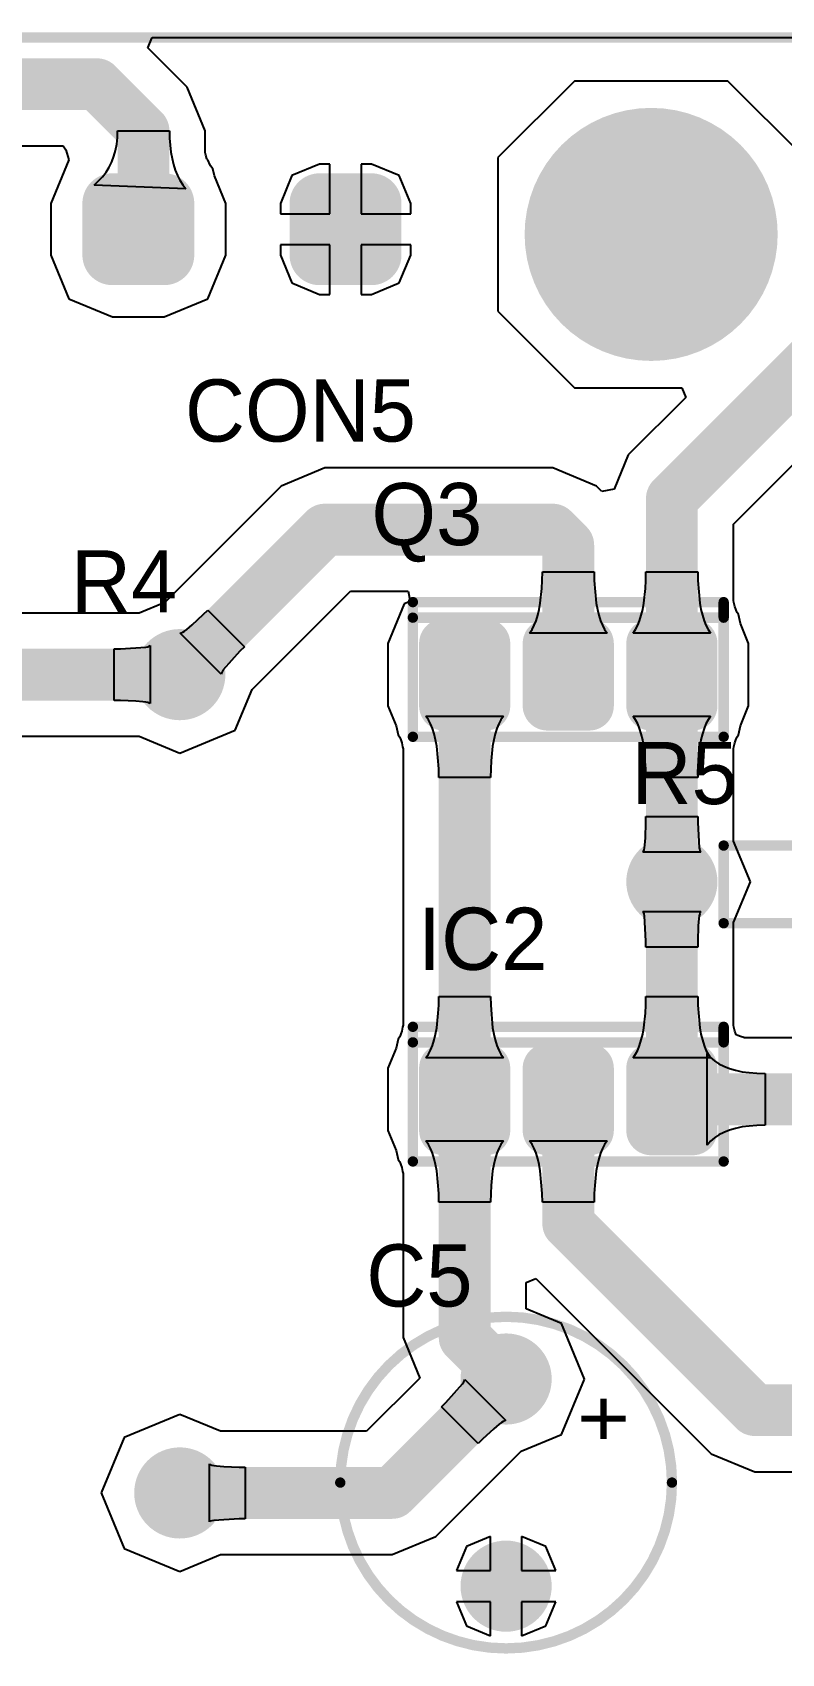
# Model space of a CAD drawing. Extents: x 0.99 to 6.92, y 0.99 to 4.95.
# Drawn here: x 5.148 to 5.871, y 3.385 to 4.95 of the extents above; entities that cross this region are included whole.
import ezdxf

# ---------------------------------------------------------------- set-up
doc = ezdxf.new("R2010")
doc.units = 0
doc.header["$MEASUREMENT"] = 0
for name, color, linetype in [('BOTTOMLAYER', 5, 'CONTINUOUS'), ('BOTTOMSOLDER', 6, 'CONTINUOUS'), ('MECHANICAL1', 6, 'CONTINUOUS'), ('MULTILAYER', 9, 'CONTINUOUS'), ('PADHOLELAYER', 156, 'CONTINUOUS'), ('TOPLAYER', 1, 'CONTINUOUS'), ('TOPOVERLAY', 2, 'CONTINUOUS'), ('TOPSOLDER', 216, 'CONTINUOUS')]:
    doc.layers.add(name, color=color, linetype=linetype)

msp = doc.modelspace()

# ---------------------------------------------------------------- linework, layer by layer
at = {"layer": 'BOTTOMLAYER'}
for p, q in [((5.2592, 4.935), (5.2633, 4.945)), ((5.2971, 4.8971), (5.2592, 4.935)), ((5.2633, 4.945), (6.91, 4.945)), ((5.6709, 4.9031), (5.5969, 4.8291)), ((5.8191, 4.9031), (5.6709, 4.9031)), ((5.8931, 4.8291), (5.8191, 4.9031)), ((5.3145, 4.855), (5.2971, 4.8971)), ((5.2298, 4.8484), (5.23, 4.855)), ((5.23, 4.855), (5.28, 4.855)), ((5.28, 4.855), (5.2802, 4.8478)), ((5.3145, 4.8341), (5.3145, 4.855)), ((4.9255, 4.8405), (5.1773, 4.8405)), ((5.1773, 4.8405), (5.1801, 4.8368)), ((5.1801, 4.8368), (5.1829, 4.8271)), ((5.2264, 4.8304), (5.228, 4.8361)), ((5.228, 4.8361), (5.2291, 4.8421)), ((5.2291, 4.8421), (5.2298, 4.8484)), ((5.2802, 4.8478), (5.2814, 4.8345)), ((5.1829, 4.8271), (5.1655, 4.785)), ((5.2218, 4.82), (5.2243, 4.8251)), ((5.2243, 4.8251), (5.2264, 4.8304)), ((5.2814, 4.8345), (5.2825, 4.8283)), ((5.2825, 4.8283), (5.2839, 4.8225)), ((5.2839, 4.8225), (5.2857, 4.8171)), ((5.3152, 4.8314), (5.3145, 4.8341)), ((5.3162, 4.8281), (5.3152, 4.8314)), ((5.3166, 4.8273), (5.3162, 4.8281)), ((5.3171, 4.8271), (5.3166, 4.8273)), ((5.3193, 4.8218), (5.3171, 4.8271)), ((5.3197, 4.8211), (5.3193, 4.8218)), ((5.3218, 4.8183), (5.3197, 4.8211)), ((5.425, 4.8229), (5.3982, 4.8118)), ((5.435, 4.8229), (5.425, 4.8229)), ((5.435, 4.775), (5.435, 4.8229)), ((5.475, 4.8229), (5.465, 4.8229)), ((5.465, 4.8229), (5.465, 4.775)), ((5.5018, 4.8118), (5.475, 4.8229)), ((5.5969, 4.8291), (5.5969, 4.6809)), ((5.2073, 4.8027), (5.2116, 4.8066)), ((5.2116, 4.8066), (5.2155, 4.8107)), ((5.2155, 4.8107), (5.2189, 4.8152)), ((5.2189, 4.8152), (5.2218, 4.82)), ((5.2857, 4.8171), (5.2877, 4.812)), ((5.2877, 4.812), (5.2901, 4.8073)), ((5.2901, 4.8073), (5.2928, 4.8029)), ((5.3235, 4.8116), (5.3218, 4.8183)), ((5.3345, 4.785), (5.3235, 4.8116)), ((5.3982, 4.8118), (5.3871, 4.785)), ((5.5129, 4.785), (5.5018, 4.8118)), ((5.2958, 4.7989), (5.2073, 4.8027)), ((5.2928, 4.8029), (5.2958, 4.7989)), ((5.1655, 4.785), (5.1655, 4.735)), ((5.3345, 4.735), (5.3345, 4.785)), ((5.3871, 4.785), (5.3871, 4.775)), ((5.3871, 4.775), (5.435, 4.775)), ((5.465, 4.775), (5.5129, 4.775)), ((5.5129, 4.775), (5.5129, 4.785)), ((5.435, 4.745), (5.3871, 4.745)), ((5.3871, 4.745), (5.3871, 4.735)), ((5.435, 4.6971), (5.435, 4.745)), ((5.5129, 4.745), (5.465, 4.745)), ((5.465, 4.745), (5.465, 4.6971)), ((5.5129, 4.735), (5.5129, 4.745)), ((5.1655, 4.735), (5.1829, 4.6929)), ((5.3171, 4.6929), (5.3345, 4.735)), ((5.3871, 4.735), (5.3982, 4.7082)), ((5.5018, 4.7082), (5.5129, 4.735)), ((5.3982, 4.7082), (5.425, 4.6971)), ((5.425, 4.6971), (5.435, 4.6971)), ((5.465, 4.6971), (5.475, 4.6971)), ((5.475, 4.6971), (5.5018, 4.7082)), ((5.1829, 4.6929), (5.225, 4.6755)), ((5.275, 4.6755), (5.3171, 4.6929)), ((5.5969, 4.6809), (5.6709, 4.6069)), ((5.8245, 4.4753), (6.0347, 4.6855)), ((5.225, 4.6755), (5.275, 4.6755)), ((5.6709, 4.6069), (5.7746, 4.6069)), ((5.7746, 4.6069), (5.7785, 4.5977)), ((5.7785, 4.5977), (5.7229, 4.5421)), ((5.7229, 4.5421), (5.7092, 4.5091)), ((5.43, 4.5295), (5.3879, 4.5121)), ((5.65, 4.5295), (5.43, 4.5295)), ((5.6921, 4.5121), (5.65, 4.5295)), ((5.3879, 4.5121), (5.2756, 4.3998)), ((5.6974, 4.5068), (5.6921, 4.5121)), ((5.7092, 4.5091), (5.6974, 4.5068)), ((5.8245, 4.4016), (5.8245, 4.4753)), ((5.6399, 4.421), (5.64, 4.4294)), ((5.64, 4.4294), (5.69, 4.4294)), ((5.69, 4.4294), (5.6901, 4.421)), ((5.7399, 4.421), (5.74, 4.4294)), ((5.74, 4.4294), (5.79, 4.4294)), ((5.79, 4.4294), (5.7901, 4.421)), ((5.6395, 4.4132), (5.6399, 4.421)), ((5.6901, 4.421), (5.692, 4.3991)), ((5.7395, 4.4132), (5.7399, 4.421)), ((5.7901, 4.421), (5.792, 4.3991)), ((5.2756, 4.3998), (5.2508, 4.3895)), ((5.3598, 4.3156), (5.4547, 4.4105)), ((5.4547, 4.4105), (5.5106, 4.4105)), ((5.5067, 4.3983), (5.4909, 4.36)), ((5.5125, 4.4007), (5.5067, 4.3983)), ((5.5106, 4.4105), (5.5125, 4.4007)), ((5.6369, 4.3929), (5.638, 4.3991)), ((5.638, 4.3991), (5.6395, 4.4132)), ((5.692, 4.3991), (5.6931, 4.3929)), ((5.7369, 4.3929), (5.738, 4.3991)), ((5.738, 4.3991), (5.7395, 4.4132)), ((5.792, 4.3991), (5.7931, 4.3929)), ((5.8249, 4.3996), (5.8245, 4.4016)), ((5.8258, 4.3959), (5.8249, 4.3996)), ((5.2508, 4.3895), (5.0042, 4.3895)), ((5.302, 4.378), (5.3127, 4.3881)), ((5.3127, 4.3881), (5.317, 4.3924)), ((5.317, 4.3924), (5.3524, 4.357)), ((5.6339, 4.3821), (5.6355, 4.3873)), ((5.6355, 4.3873), (5.6369, 4.3929)), ((5.6931, 4.3929), (5.6945, 4.3873)), ((5.6945, 4.3873), (5.6961, 4.3821)), ((5.7339, 4.3821), (5.7355, 4.3873)), ((5.7355, 4.3873), (5.7369, 4.3929)), ((5.7931, 4.3929), (5.7945, 4.3873)), ((5.7945, 4.3873), (5.7961, 4.3821)), ((5.8266, 4.3931), (5.8258, 4.3959)), ((5.8274, 4.3912), (5.8266, 4.3931)), ((5.828, 4.3901), (5.8274, 4.3912)), ((5.8293, 4.3881), (5.828, 4.3901)), ((5.8311, 4.3794), (5.8293, 4.3881)), ((5.2904, 4.37), (5.2914, 4.3702)), ((5.33, 4.3304), (5.2904, 4.37)), ((5.2914, 4.3702), (5.2928, 4.3709)), ((5.2928, 4.3709), (5.2946, 4.372)), ((5.2946, 4.372), (5.2967, 4.3736)), ((5.2967, 4.3736), (5.302, 4.378)), ((5.6276, 4.37), (5.63, 4.3735)), ((5.7024, 4.37), (5.6276, 4.37)), ((5.63, 4.3735), (5.6321, 4.3776)), ((5.6321, 4.3776), (5.6339, 4.3821)), ((5.6961, 4.3821), (5.6979, 4.3776)), ((5.6979, 4.3776), (5.7, 4.3735)), ((5.7, 4.3735), (5.7024, 4.37)), ((5.7276, 4.37), (5.73, 4.3735)), ((5.8024, 4.37), (5.7276, 4.37)), ((5.73, 4.3735), (5.7321, 4.3776)), ((5.7321, 4.3776), (5.7339, 4.3821)), ((5.7961, 4.3821), (5.7979, 4.3776)), ((5.7979, 4.3776), (5.8, 4.3735)), ((5.8, 4.3735), (5.8024, 4.37)), ((5.8391, 4.36), (5.8311, 4.3794)), ((5.2268, 4.305), (5.2268, 4.355)), ((5.2268, 4.355), (5.2328, 4.355)), ((5.2328, 4.355), (5.2571, 4.3565)), ((5.2571, 4.3565), (5.2591, 4.3569)), ((5.2591, 4.3569), (5.2606, 4.3574)), ((5.2606, 4.3574), (5.2614, 4.358)), ((5.2614, 4.358), (5.2614, 4.302)), ((5.3481, 4.3527), (5.332, 4.3346)), ((5.3524, 4.357), (5.3481, 4.3527)), ((5.4909, 4.36), (5.4909, 4.3)), ((5.8391, 4.3), (5.8391, 4.36)), ((5.3302, 4.3314), (5.33, 4.3304)), ((5.3309, 4.3328), (5.3302, 4.3314)), ((5.332, 4.3346), (5.3309, 4.3328)), ((5.2328, 4.305), (5.2268, 4.305)), ((5.2475, 4.3045), (5.2328, 4.305)), ((5.2545, 4.3039), (5.2475, 4.3045)), ((5.3436, 4.2764), (5.3598, 4.3156)), ((5.2571, 4.3035), (5.2545, 4.3039)), ((5.2591, 4.3031), (5.2571, 4.3035)), ((5.2606, 4.3026), (5.2591, 4.3031)), ((5.2614, 4.302), (5.2606, 4.3026)), ((5.4909, 4.3), (5.4989, 4.2806)), ((5.53, 4.2865), (5.5276, 4.29)), ((5.5276, 4.29), (5.6024, 4.29)), ((5.6024, 4.29), (5.6, 4.2865)), ((5.73, 4.2865), (5.7276, 4.29)), ((5.7276, 4.29), (5.8024, 4.29)), ((5.8024, 4.29), (5.8, 4.2865)), ((5.8311, 4.2806), (5.8391, 4.3)), ((5.29, 4.2542), (5.3436, 4.2764)), ((5.4989, 4.2806), (5.5007, 4.2719)), ((5.5321, 4.2824), (5.53, 4.2865)), ((5.5339, 4.2779), (5.5321, 4.2824)), ((5.5355, 4.2727), (5.5339, 4.2779)), ((5.5369, 4.2671), (5.5355, 4.2727)), ((5.5945, 4.2727), (5.5931, 4.2671)), ((5.5961, 4.2779), (5.5945, 4.2727)), ((5.5979, 4.2824), (5.5961, 4.2779)), ((5.6, 4.2865), (5.5979, 4.2824)), ((5.7321, 4.2824), (5.73, 4.2865)), ((5.7339, 4.2779), (5.7321, 4.2824)), ((5.7355, 4.2727), (5.7339, 4.2779)), ((5.7369, 4.2671), (5.7355, 4.2727)), ((5.7945, 4.2727), (5.7931, 4.2671)), ((5.7961, 4.2779), (5.7945, 4.2727)), ((5.7979, 4.2824), (5.7961, 4.2779)), ((5.8, 4.2865), (5.7979, 4.2824)), ((5.8293, 4.2719), (5.8311, 4.2806)), ((5.0042, 4.2705), (5.2508, 4.2705)), ((5.2508, 4.2705), (5.29, 4.2542)), ((5.5007, 4.2719), (5.502, 4.2699)), ((5.502, 4.2699), (5.5026, 4.2688)), ((5.5026, 4.2688), (5.5034, 4.2669)), ((5.5034, 4.2669), (5.5042, 4.2641)), ((5.5042, 4.2641), (5.5051, 4.2604)), ((5.5051, 4.2604), (5.5055, 4.2584)), ((5.5055, 4.2584), (5.5055, 3.9916)), ((5.538, 4.2609), (5.5369, 4.2671)), ((5.5399, 4.239), (5.538, 4.2609)), ((5.592, 4.2609), (5.5905, 4.2468)), ((5.5931, 4.2671), (5.592, 4.2609)), ((5.738, 4.2609), (5.7369, 4.2671)), ((5.7399, 4.239), (5.738, 4.2609)), ((5.792, 4.2609), (5.7905, 4.2468)), ((5.7931, 4.2671), (5.792, 4.2609)), ((5.8245, 4.2584), (5.8249, 4.2604)), ((5.8245, 4.1692), (5.8245, 4.2584)), ((5.8249, 4.2604), (5.8258, 4.2641)), ((5.8258, 4.2641), (5.8266, 4.2669)), ((5.8266, 4.2669), (5.8274, 4.2688)), ((5.8274, 4.2688), (5.828, 4.2699)), ((5.828, 4.2699), (5.8293, 4.2719)), ((5.5905, 4.2468), (5.5901, 4.239)), ((5.7905, 4.2468), (5.7901, 4.239)), ((5.54, 4.2306), (5.5399, 4.239)), ((5.59, 4.2306), (5.54, 4.2306)), ((5.5901, 4.239), (5.59, 4.2306)), ((5.74, 4.2306), (5.7399, 4.239)), ((5.79, 4.2306), (5.74, 4.2306)), ((5.7901, 4.239), (5.79, 4.2306)), ((5.7395, 4.1725), (5.74, 4.1872)), ((5.74, 4.1932), (5.79, 4.1932)), ((5.74, 4.1872), (5.74, 4.1932)), ((5.79, 4.1932), (5.79, 4.1872)), ((5.79, 4.1872), (5.7915, 4.1629)), ((5.7385, 4.1629), (5.7389, 4.1655)), ((5.7389, 4.1655), (5.7395, 4.1725)), ((5.8408, 4.13), (5.8245, 4.1692)), ((5.737, 4.1586), (5.7376, 4.1594)), ((5.793, 4.1586), (5.737, 4.1586)), ((5.7376, 4.1594), (5.7381, 4.1609)), ((5.7381, 4.1609), (5.7385, 4.1629)), ((5.7915, 4.1629), (5.7919, 4.1609)), ((5.7919, 4.1609), (5.7924, 4.1594)), ((5.7924, 4.1594), (5.793, 4.1586)), ((5.8245, 4.0908), (5.8408, 4.13)), ((5.7376, 4.1006), (5.737, 4.1014)), ((5.737, 4.1014), (5.793, 4.1014)), ((5.7381, 4.0991), (5.7376, 4.1006)), ((5.7924, 4.1006), (5.7919, 4.0991)), ((5.793, 4.1014), (5.7924, 4.1006)), ((5.7385, 4.0971), (5.7381, 4.0991)), ((5.74, 4.0728), (5.7385, 4.0971)), ((5.7905, 4.0875), (5.79, 4.0728)), ((5.7911, 4.0945), (5.7905, 4.0875)), ((5.7915, 4.0971), (5.7911, 4.0945)), ((5.7919, 4.0991), (5.7915, 4.0971)), ((5.8245, 3.9916), (5.8245, 4.0908)), ((5.74, 4.0668), (5.74, 4.0728)), ((5.79, 4.0728), (5.79, 4.0668)), ((5.79, 4.0668), (5.74, 4.0668)), ((5.5395, 4.0032), (5.5399, 4.011)), ((5.5399, 4.011), (5.54, 4.0194)), ((5.54, 4.0194), (5.59, 4.0194)), ((5.59, 4.0194), (5.5901, 4.011)), ((5.5901, 4.011), (5.592, 3.9891)), ((5.7395, 4.0032), (5.7399, 4.011)), ((5.7399, 4.011), (5.74, 4.0194)), ((5.74, 4.0194), (5.79, 4.0194)), ((5.79, 4.0194), (5.7901, 4.011)), ((5.7901, 4.011), (5.792, 3.9891)), ((5.5055, 3.9916), (5.5051, 3.9896)), ((5.538, 3.9891), (5.5395, 4.0032)), ((5.738, 3.9891), (5.7395, 4.0032)), ((5.8249, 3.9896), (5.8245, 3.9916)), ((5.5007, 3.9781), (5.4989, 3.9694)), ((5.502, 3.9801), (5.5007, 3.9781)), ((5.5026, 3.9812), (5.502, 3.9801)), ((5.5034, 3.9831), (5.5026, 3.9812)), ((5.5042, 3.9859), (5.5034, 3.9831)), ((5.5051, 3.9896), (5.5042, 3.9859)), ((5.5339, 3.9721), (5.5355, 3.9773)), ((5.5355, 3.9773), (5.5369, 3.9829)), ((5.5369, 3.9829), (5.538, 3.9891)), ((5.592, 3.9891), (5.5931, 3.9829)), ((5.5931, 3.9829), (5.5945, 3.9773)), ((5.5945, 3.9773), (5.5961, 3.9721)), ((5.7339, 3.9721), (5.7355, 3.9773)), ((5.7355, 3.9773), (5.7369, 3.9829)), ((5.7369, 3.9829), (5.738, 3.9891)), ((5.792, 3.9891), (5.7931, 3.9829)), ((5.7931, 3.9829), (5.7945, 3.9773)), ((5.7945, 3.9773), (5.7961, 3.9721)), ((5.8258, 3.9859), (5.8249, 3.9896)), ((5.8266, 3.9831), (5.8258, 3.9859)), ((5.8269, 3.9824), (5.8266, 3.9831)), ((5.827, 3.9824), (5.8269, 3.9824)), ((5.8287, 3.9815), (5.827, 3.9824)), ((5.8311, 3.9805), (5.8287, 3.9815)), ((5.8343, 3.9796), (5.8311, 3.9805)), ((5.8345, 3.9795), (5.8343, 3.9796)), ((5.8958, 3.9795), (5.8345, 3.9795)), ((5.4989, 3.9694), (5.4909, 3.95)), ((5.5276, 3.96), (5.53, 3.9635)), ((5.6024, 3.96), (5.5276, 3.96)), ((5.53, 3.9635), (5.5321, 3.9676)), ((5.5321, 3.9676), (5.5339, 3.9721)), ((5.5961, 3.9721), (5.5979, 3.9676)), ((5.5979, 3.9676), (5.6, 3.9635)), ((5.6, 3.9635), (5.6024, 3.96)), ((5.7276, 3.96), (5.73, 3.9635)), ((5.8024, 3.96), (5.7276, 3.96)), ((5.73, 3.9635), (5.7321, 3.9676)), ((5.7321, 3.9676), (5.7339, 3.9721)), ((5.7961, 3.9721), (5.7979, 3.9676)), ((5.7979, 3.9676), (5.8, 3.9635)), ((5.7992, 3.8758), (5.7992, 3.9642)), ((5.7992, 3.9642), (5.8024, 3.9605)), ((5.8, 3.9635), (5.8024, 3.96)), ((5.8024, 3.9605), (5.8061, 3.9573)), ((5.4909, 3.95), (5.4909, 3.89)), ((5.8061, 3.9573), (5.8104, 3.9544)), ((5.8104, 3.9544), (5.8152, 3.9519)), ((5.8152, 3.9519), (5.8205, 3.9498)), ((5.8205, 3.9498), (5.8264, 3.9481)), ((5.8264, 3.9481), (5.8327, 3.9467)), ((5.8327, 3.9467), (5.8396, 3.9458)), ((5.8396, 3.9458), (5.8471, 3.9452)), ((5.8471, 3.9452), (5.8551, 3.945)), ((5.8551, 3.945), (5.8551, 3.895)), ((5.4909, 3.89), (5.4989, 3.8706)), ((5.8061, 3.8827), (5.8024, 3.8795)), ((5.8104, 3.8856), (5.8061, 3.8827)), ((5.8152, 3.8881), (5.8104, 3.8856)), ((5.8205, 3.8902), (5.8152, 3.8881)), ((5.8264, 3.8919), (5.8205, 3.8902)), ((5.8327, 3.8933), (5.8264, 3.8919)), ((5.8396, 3.8942), (5.8327, 3.8933)), ((5.8471, 3.8948), (5.8396, 3.8942)), ((5.8551, 3.895), (5.8471, 3.8948)), ((5.4989, 3.8706), (5.5007, 3.8619)), ((5.53, 3.8765), (5.5276, 3.88)), ((5.5276, 3.88), (5.6024, 3.88)), ((5.5321, 3.8724), (5.53, 3.8765)), ((5.5339, 3.8679), (5.5321, 3.8724)), ((5.5355, 3.8627), (5.5339, 3.8679)), ((5.5961, 3.8679), (5.5945, 3.8627)), ((5.5979, 3.8724), (5.5961, 3.8679)), ((5.6, 3.8765), (5.5979, 3.8724)), ((5.6024, 3.88), (5.6, 3.8765)), ((5.63, 3.8765), (5.6276, 3.88)), ((5.6276, 3.88), (5.7024, 3.88)), ((5.6321, 3.8724), (5.63, 3.8765)), ((5.6339, 3.8679), (5.6321, 3.8724)), ((5.6355, 3.8627), (5.6339, 3.8679)), ((5.6961, 3.8679), (5.6945, 3.8627)), ((5.6979, 3.8724), (5.6961, 3.8679)), ((5.7, 3.8765), (5.6979, 3.8724)), ((5.7024, 3.88), (5.7, 3.8765)), ((5.8024, 3.8795), (5.7992, 3.8758)), ((5.5007, 3.8619), (5.502, 3.8599)), ((5.502, 3.8599), (5.5026, 3.8588)), ((5.5026, 3.8588), (5.5034, 3.8569)), ((5.5034, 3.8569), (5.5042, 3.8541)), ((5.5042, 3.8541), (5.5051, 3.8504)), ((5.5051, 3.8504), (5.5055, 3.8484)), ((5.5369, 3.8571), (5.5355, 3.8627)), ((5.538, 3.8509), (5.5369, 3.8571)), ((5.5399, 3.829), (5.538, 3.8509)), ((5.592, 3.8509), (5.5905, 3.8368)), ((5.5931, 3.8571), (5.592, 3.8509)), ((5.5945, 3.8627), (5.5931, 3.8571)), ((5.6369, 3.8571), (5.6355, 3.8627)), ((5.638, 3.8509), (5.6369, 3.8571)), ((5.6399, 3.829), (5.638, 3.8509)), ((5.692, 3.8509), (5.6905, 3.8368)), ((5.6931, 3.8571), (5.692, 3.8509)), ((5.6945, 3.8627), (5.6931, 3.8571)), ((5.5055, 3.8484), (5.5055, 3.69)), ((5.5905, 3.8368), (5.5901, 3.829)), ((5.6905, 3.8368), (5.6901, 3.829)), ((5.54, 3.8206), (5.5399, 3.829)), ((5.59, 3.8206), (5.54, 3.8206)), ((5.5901, 3.829), (5.59, 3.8206)), ((5.64, 3.8206), (5.6399, 3.829)), ((5.69, 3.8206), (5.64, 3.8206)), ((5.6901, 3.829), (5.69, 3.8206)), ((5.6245, 3.7432), (5.6338, 3.747)), ((5.6245, 3.7177), (5.6245, 3.7432)), ((5.6338, 3.747), (5.8029, 3.5779)), ((5.6586, 3.7036), (5.6245, 3.7177)), ((5.6808, 3.65), (5.6586, 3.7036)), ((5.5055, 3.69), (5.5217, 3.6509)), ((5.5217, 3.6509), (5.4703, 3.5995)), ((5.563, 3.6454), (5.5641, 3.6472)), ((5.5641, 3.6472), (5.5648, 3.6486)), ((5.5648, 3.6486), (5.565, 3.6496)), ((5.565, 3.6496), (5.6046, 3.61)), ((5.6586, 3.5964), (5.6808, 3.65)), ((5.5469, 3.6273), (5.563, 3.6454)), ((5.29, 3.6158), (5.2364, 3.5936)), ((5.3292, 3.5995), (5.29, 3.6158)), ((5.5426, 3.623), (5.5469, 3.6273)), ((5.578, 3.5876), (5.5426, 3.623)), ((5.593, 3.602), (5.5823, 3.5919)), ((5.5983, 3.6064), (5.593, 3.602)), ((5.6004, 3.608), (5.5983, 3.6064)), ((5.6022, 3.6091), (5.6004, 3.608)), ((5.6036, 3.6098), (5.6022, 3.6091)), ((5.6046, 3.61), (5.6036, 3.6098)), ((5.2364, 3.5936), (5.2142, 3.54)), ((5.4703, 3.5995), (5.3292, 3.5995)), ((5.5823, 3.5919), (5.578, 3.5876)), ((5.6194, 3.5802), (5.6586, 3.5964)), ((5.5371, 3.4979), (5.6194, 3.5802)), ((5.8029, 3.5779), (5.845, 3.5605)), ((5.3186, 3.512), (5.3186, 3.568)), ((5.3186, 3.568), (5.3194, 3.5674)), ((5.3194, 3.5674), (5.3209, 3.5669)), ((5.3209, 3.5669), (5.3229, 3.5665)), ((5.3229, 3.5665), (5.3255, 3.5661)), ((5.3255, 3.5661), (5.3325, 3.5655)), ((5.3325, 3.5655), (5.3472, 3.565)), ((5.3472, 3.565), (5.3532, 3.565)), ((5.3532, 3.565), (5.3532, 3.515)), ((5.845, 3.5605), (5.8958, 3.5605)), ((5.2142, 3.54), (5.2364, 3.4864)), ((5.3194, 3.5126), (5.3186, 3.512)), ((5.3209, 3.5131), (5.3194, 3.5126)), ((5.3229, 3.5135), (5.3209, 3.5131)), ((5.3472, 3.515), (5.3229, 3.5135)), ((5.3532, 3.515), (5.3472, 3.515)), ((5.495, 3.4805), (5.5371, 3.4979)), ((5.59, 3.4979), (5.5667, 3.4883)), ((5.59, 3.465), (5.59, 3.4979)), ((5.6433, 3.4883), (5.62, 3.4979)), ((5.62, 3.4979), (5.62, 3.465)), ((5.2364, 3.4864), (5.29, 3.4642)), ((5.29, 3.4642), (5.3292, 3.4805)), ((5.3292, 3.4805), (5.495, 3.4805)), ((5.5667, 3.4883), (5.5571, 3.465)), ((5.6529, 3.465), (5.6433, 3.4883)), ((5.5571, 3.465), (5.59, 3.465)), ((5.62, 3.465), (5.6529, 3.465)), ((5.59, 3.435), (5.5571, 3.435)), ((5.5571, 3.435), (5.5667, 3.4117)), ((5.59, 3.4021), (5.59, 3.435)), ((5.6529, 3.435), (5.62, 3.435)), ((5.62, 3.435), (5.62, 3.4021)), ((5.6433, 3.4117), (5.6529, 3.435)), ((5.5667, 3.4117), (5.59, 3.4021)), ((5.62, 3.4021), (5.6433, 3.4117))]:
    msp.add_line(p, q, dxfattribs=at)
for points, const_width in [([(4.85, 4.9), (5.21, 4.9)], 0.05), ([(5.21, 4.9), (5.255, 4.855)], 0.05), ([(5.255, 4.765), (5.255, 4.855)], 0.05), ([(5.25, 4.76), (5.255, 4.765)], 0.04), ([(5.765, 4.5), (6.01, 4.745)], 0.05), ([(5.765, 4.33), (5.765, 4.5)], 0.05), ([(5.29, 4.33), (5.43, 4.47)], 0.05), ([(5.43, 4.47), (5.65, 4.47)], 0.05), ([(5.65, 4.47), (5.665, 4.455)], 0.05), ([(5.665, 4.33), (5.665, 4.455)], 0.05), ([(4.965, 4.33), (5.29, 4.33)], 0.05), ([(5.565, 3.92), (5.565, 4.33)], 0.05), ([(5.765, 4.13), (5.765, 4.33)], 0.05), ([(5.765, 3.92), (5.765, 4.13)], 0.05), ([(5.565, 3.69), (5.565, 3.92)], 0.05), ([(5.665, 3.8), (5.665, 3.92)], 0.05), ([(5.765, 3.92), (5.935, 3.92)], 0.05), ([(5.665, 3.8), (5.845, 3.62)], 0.05), ([(5.565, 3.69), (5.605, 3.65)], 0.05), ([(5.495, 3.54), (5.605, 3.65)], 0.05), ([(5.845, 3.62), (5.935, 3.62)], 0.05), ([(5.29, 3.54), (5.495, 3.54)], 0.05)]:
    msp.add_lwpolyline(points, dxfattribs=dict(at, const_width=const_width))
for points, const_width in [([(5.1975, 4.9, 1), (5.2225, 4.9, 1)], 0.025), ([(5.1975, 4.9, 1), (5.2225, 4.9, 1)], 0.025), ([(5.2425, 4.855, 1), (5.2675, 4.855, 1)], 0.025), ([(5.2425, 4.855, 1), (5.2675, 4.855, 1)], 0.025), ([(5.6859, 4.755, 1), (5.8041, 4.755, 1)], 0.1181), ([(5.2125, 4.785, 1), (5.2375, 4.785, 1)], 0.025), ([(5.2625, 4.785, 1), (5.2875, 4.785, 1)], 0.025), ([(5.4125, 4.785, 1), (5.4375, 4.785, 1)], 0.025), ([(5.4625, 4.785, 1), (5.4875, 4.785, 1)], 0.025), ([(5.2425, 4.765, 1), (5.2675, 4.765, 1)], 0.025), ([(5.24, 4.76, 1), (5.26, 4.76, 1)], 0.02), ([(5.245, 4.765, 1), (5.265, 4.765, 1)], 0.02), ([(5.2125, 4.735, 1), (5.2375, 4.735, 1)], 0.025), ([(5.2625, 4.735, 1), (5.2875, 4.735, 1)], 0.025), ([(5.4125, 4.735, 1), (5.4375, 4.735, 1)], 0.025), ([(5.4625, 4.735, 1), (5.4875, 4.735, 1)], 0.025), ([(5.7525, 4.5, 1), (5.7775, 4.5, 1)], 0.025), ([(5.7525, 4.5, 1), (5.7775, 4.5, 1)], 0.025), ([(5.4175, 4.47, 1), (5.4425, 4.47, 1)], 0.025), ([(5.4175, 4.47, 1), (5.4425, 4.47, 1)], 0.025), ([(5.6375, 4.47, 1), (5.6625, 4.47, 1)], 0.025), ([(5.6375, 4.47, 1), (5.6625, 4.47, 1)], 0.025), ([(5.6525, 4.455, 1), (5.6775, 4.455, 1)], 0.025), ([(5.6525, 4.455, 1), (5.6775, 4.455, 1)], 0.025), ([(5.27, 4.33, 1), (5.31, 4.33, 1)], 0.04), ([(5.535, 4.36, 1), (5.555, 4.36, 1)], 0.02), ([(5.575, 4.36, 1), (5.595, 4.36, 1)], 0.02), ([(5.635, 4.36, 1), (5.655, 4.36, 1)], 0.02), ([(5.675, 4.36, 1), (5.695, 4.36, 1)], 0.02), ([(5.735, 4.36, 1), (5.755, 4.36, 1)], 0.02), ([(5.775, 4.36, 1), (5.795, 4.36, 1)], 0.02), ([(5.2775, 4.33, 1), (5.3025, 4.33, 1)], 0.025), ([(5.2775, 4.33, 1), (5.3025, 4.33, 1)], 0.025), ([(5.5525, 4.33, 1), (5.5775, 4.33, 1)], 0.025), ([(5.6525, 4.33, 1), (5.6775, 4.33, 1)], 0.025), ([(5.7525, 4.33, 1), (5.7775, 4.33, 1)], 0.025), ([(5.7525, 4.33, 1), (5.7775, 4.33, 1)], 0.025), ([(5.535, 4.3, 1), (5.555, 4.3, 1)], 0.02), ([(5.575, 4.3, 1), (5.595, 4.3, 1)], 0.02), ([(5.635, 4.3, 1), (5.655, 4.3, 1)], 0.02), ([(5.675, 4.3, 1), (5.695, 4.3, 1)], 0.02), ([(5.735, 4.3, 1), (5.755, 4.3, 1)], 0.02), ([(5.775, 4.3, 1), (5.795, 4.3, 1)], 0.02), ([(5.745, 4.13, 1), (5.785, 4.13, 1)], 0.04), ([(5.7525, 4.13, 1), (5.7775, 4.13, 1)], 0.025), ([(5.7525, 4.13, 1), (5.7775, 4.13, 1)], 0.025), ([(5.535, 3.95, 1), (5.555, 3.95, 1)], 0.02), ([(5.575, 3.95, 1), (5.595, 3.95, 1)], 0.02), ([(5.635, 3.95, 1), (5.655, 3.95, 1)], 0.02), ([(5.675, 3.95, 1), (5.695, 3.95, 1)], 0.02), ([(5.735, 3.95, 1), (5.755, 3.95, 1)], 0.02), ([(5.775, 3.95, 1), (5.795, 3.95, 1)], 0.02), ([(5.5525, 3.92, 1), (5.5775, 3.92, 1)], 0.025), ([(5.5525, 3.92, 1), (5.5775, 3.92, 1)], 0.025), ([(5.6525, 3.92, 1), (5.6775, 3.92, 1)], 0.025), ([(5.7525, 3.92, 1), (5.7775, 3.92, 1)], 0.025), ([(5.7525, 3.92, 1), (5.7775, 3.92, 1)], 0.025), ([(5.535, 3.89, 1), (5.555, 3.89, 1)], 0.02), ([(5.575, 3.89, 1), (5.595, 3.89, 1)], 0.02), ([(5.635, 3.89, 1), (5.655, 3.89, 1)], 0.02), ([(5.675, 3.89, 1), (5.695, 3.89, 1)], 0.02), ([(5.735, 3.89, 1), (5.755, 3.89, 1)], 0.02), ([(5.775, 3.89, 1), (5.795, 3.89, 1)], 0.02), ([(5.6525, 3.8, 1), (5.6775, 3.8, 1)], 0.025), ([(5.6525, 3.8, 1), (5.6775, 3.8, 1)], 0.025), ([(5.5525, 3.69, 1), (5.5775, 3.69, 1)], 0.025), ([(5.5525, 3.69, 1), (5.5775, 3.69, 1)], 0.025), ([(5.585, 3.65, 1), (5.625, 3.65, 1)], 0.04), ([(5.5925, 3.65, 1), (5.6175, 3.65, 1)], 0.025), ([(5.5925, 3.65, 1), (5.6175, 3.65, 1)], 0.025), ([(5.8325, 3.62, 1), (5.8575, 3.62, 1)], 0.025), ([(5.8325, 3.62, 1), (5.8575, 3.62, 1)], 0.025), ([(5.27, 3.54, 1), (5.31, 3.54, 1)], 0.04), ([(5.2775, 3.54, 1), (5.3025, 3.54, 1)], 0.025), ([(5.4825, 3.54, 1), (5.5075, 3.54, 1)], 0.025), ([(5.4825, 3.54, 1), (5.5075, 3.54, 1)], 0.025), ([(5.585, 3.45, 1), (5.625, 3.45, 1)], 0.04)]:
    msp.add_lwpolyline(points, format="xyb", close=True, dxfattribs=dict(at, const_width=const_width))
for points in [[(5.225, 4.71), (5.275, 4.71), (5.225, 4.81), (5.275, 4.81)], [(5.425, 4.71), (5.475, 4.71), (5.425, 4.81), (5.475, 4.81)], [(5.2, 4.735), (5.3, 4.735), (5.2, 4.785), (5.3, 4.785)], [(5.4, 4.735), (5.5, 4.735), (5.4, 4.785), (5.5, 4.785)], [(5.545, 4.28), (5.585, 4.28), (5.545, 4.38), (5.585, 4.38)], [(5.645, 4.28), (5.685, 4.28), (5.645, 4.38), (5.685, 4.38)], [(5.745, 4.28), (5.785, 4.28), (5.745, 4.38), (5.785, 4.38)], [(5.525, 4.3), (5.605, 4.3), (5.525, 4.36), (5.605, 4.36)], [(5.625, 4.3), (5.705, 4.3), (5.625, 4.36), (5.705, 4.36)], [(5.725, 4.3), (5.805, 4.3), (5.725, 4.36), (5.805, 4.36)], [(5.545, 3.87), (5.585, 3.87), (5.545, 3.97), (5.585, 3.97)], [(5.645, 3.87), (5.685, 3.87), (5.645, 3.97), (5.685, 3.97)], [(5.745, 3.87), (5.785, 3.87), (5.745, 3.97), (5.785, 3.97)], [(5.525, 3.89), (5.605, 3.89), (5.525, 3.95), (5.605, 3.95)], [(5.625, 3.89), (5.705, 3.89), (5.625, 3.95), (5.705, 3.95)], [(5.725, 3.89), (5.805, 3.89), (5.725, 3.95), (5.805, 3.95)]]:
    msp.add_solid(points, dxfattribs=at)
at = {"layer": 'BOTTOMSOLDER'}
for points, const_width in [([(5.6839, 4.755, 1), (5.8061, 4.755, 1)], 0.1221), ([(5.2105, 4.785, 1), (5.2395, 4.785, 1)], 0.029), ([(5.2605, 4.785, 1), (5.2895, 4.785, 1)], 0.029), ([(5.4105, 4.785, 1), (5.4395, 4.785, 1)], 0.029), ([(5.4605, 4.785, 1), (5.4895, 4.785, 1)], 0.029), ([(5.2105, 4.735, 1), (5.2395, 4.735, 1)], 0.029), ([(5.2605, 4.735, 1), (5.2895, 4.735, 1)], 0.029), ([(5.4105, 4.735, 1), (5.4395, 4.735, 1)], 0.029), ([(5.4605, 4.735, 1), (5.4895, 4.735, 1)], 0.029), ([(5.533, 4.36, 1), (5.557, 4.36, 1)], 0.024), ([(5.573, 4.36, 1), (5.597, 4.36, 1)], 0.024), ([(5.633, 4.36, 1), (5.657, 4.36, 1)], 0.024), ([(5.673, 4.36, 1), (5.697, 4.36, 1)], 0.024), ([(5.733, 4.36, 1), (5.757, 4.36, 1)], 0.024), ([(5.773, 4.36, 1), (5.797, 4.36, 1)], 0.024), ([(5.268, 4.33, 1), (5.312, 4.33, 1)], 0.044), ([(5.533, 4.3, 1), (5.557, 4.3, 1)], 0.024), ([(5.573, 4.3, 1), (5.597, 4.3, 1)], 0.024), ([(5.633, 4.3, 1), (5.657, 4.3, 1)], 0.024), ([(5.673, 4.3, 1), (5.697, 4.3, 1)], 0.024), ([(5.733, 4.3, 1), (5.757, 4.3, 1)], 0.024), ([(5.773, 4.3, 1), (5.797, 4.3, 1)], 0.024), ([(5.743, 4.13, 1), (5.787, 4.13, 1)], 0.044), ([(5.533, 3.95, 1), (5.557, 3.95, 1)], 0.024), ([(5.573, 3.95, 1), (5.597, 3.95, 1)], 0.024), ([(5.633, 3.95, 1), (5.657, 3.95, 1)], 0.024), ([(5.673, 3.95, 1), (5.697, 3.95, 1)], 0.024), ([(5.733, 3.95, 1), (5.757, 3.95, 1)], 0.024), ([(5.773, 3.95, 1), (5.797, 3.95, 1)], 0.024), ([(5.533, 3.89, 1), (5.557, 3.89, 1)], 0.024), ([(5.573, 3.89, 1), (5.597, 3.89, 1)], 0.024), ([(5.633, 3.89, 1), (5.657, 3.89, 1)], 0.024), ([(5.673, 3.89, 1), (5.697, 3.89, 1)], 0.024), ([(5.733, 3.89, 1), (5.757, 3.89, 1)], 0.024), ([(5.773, 3.89, 1), (5.797, 3.89, 1)], 0.024), ([(5.583, 3.65, 1), (5.627, 3.65, 1)], 0.044), ([(5.268, 3.54, 1), (5.312, 3.54, 1)], 0.044), ([(5.583, 3.45, 1), (5.627, 3.45, 1)], 0.044)]:
    msp.add_lwpolyline(points, format="xyb", close=True, dxfattribs=dict(at, const_width=const_width))
for points in [[(5.225, 4.706), (5.275, 4.706), (5.225, 4.814), (5.275, 4.814)], [(5.425, 4.706), (5.475, 4.706), (5.425, 4.814), (5.475, 4.814)], [(5.196, 4.735), (5.304, 4.735), (5.196, 4.785), (5.304, 4.785)], [(5.396, 4.735), (5.504, 4.735), (5.396, 4.785), (5.504, 4.785)], [(5.545, 4.276), (5.585, 4.276), (5.545, 4.384), (5.585, 4.384)], [(5.645, 4.276), (5.685, 4.276), (5.645, 4.384), (5.685, 4.384)], [(5.745, 4.276), (5.785, 4.276), (5.745, 4.384), (5.785, 4.384)], [(5.521, 4.3), (5.609, 4.3), (5.521, 4.36), (5.609, 4.36)], [(5.621, 4.3), (5.709, 4.3), (5.621, 4.36), (5.709, 4.36)], [(5.721, 4.3), (5.809, 4.3), (5.721, 4.36), (5.809, 4.36)], [(5.545, 3.866), (5.585, 3.866), (5.545, 3.974), (5.585, 3.974)], [(5.645, 3.866), (5.685, 3.866), (5.645, 3.974), (5.685, 3.974)], [(5.745, 3.866), (5.785, 3.866), (5.745, 3.974), (5.785, 3.974)], [(5.521, 3.89), (5.609, 3.89), (5.521, 3.95), (5.609, 3.95)], [(5.621, 3.89), (5.709, 3.89), (5.621, 3.95), (5.709, 3.95)], [(5.721, 3.89), (5.809, 3.89), (5.721, 3.95), (5.809, 3.95)]]:
    msp.add_solid(points, dxfattribs=at)
at = {"layer": 'MECHANICAL1', "const_width": 0.01}
msp.add_lwpolyline([(1, 4.945), (6.91, 4.945)], dxfattribs=at)
at = {"layer": 'MULTILAYER'}
for points, const_width in [([(5.6859, 4.755, 1), (5.8041, 4.755, 1)], 0.1181), ([(5.2125, 4.785, 1), (5.2375, 4.785, 1)], 0.025), ([(5.2625, 4.785, 1), (5.2875, 4.785, 1)], 0.025), ([(5.4125, 4.785, 1), (5.4375, 4.785, 1)], 0.025), ([(5.4625, 4.785, 1), (5.4875, 4.785, 1)], 0.025), ([(5.2125, 4.735, 1), (5.2375, 4.735, 1)], 0.025), ([(5.2625, 4.735, 1), (5.2875, 4.735, 1)], 0.025), ([(5.4125, 4.735, 1), (5.4375, 4.735, 1)], 0.025), ([(5.4625, 4.735, 1), (5.4875, 4.735, 1)], 0.025), ([(5.27, 4.33, 1), (5.31, 4.33, 1)], 0.04), ([(5.535, 4.36, 1), (5.555, 4.36, 1)], 0.02), ([(5.575, 4.36, 1), (5.595, 4.36, 1)], 0.02), ([(5.635, 4.36, 1), (5.655, 4.36, 1)], 0.02), ([(5.675, 4.36, 1), (5.695, 4.36, 1)], 0.02), ([(5.735, 4.36, 1), (5.755, 4.36, 1)], 0.02), ([(5.775, 4.36, 1), (5.795, 4.36, 1)], 0.02), ([(5.535, 4.3, 1), (5.555, 4.3, 1)], 0.02), ([(5.575, 4.3, 1), (5.595, 4.3, 1)], 0.02), ([(5.635, 4.3, 1), (5.655, 4.3, 1)], 0.02), ([(5.675, 4.3, 1), (5.695, 4.3, 1)], 0.02), ([(5.735, 4.3, 1), (5.755, 4.3, 1)], 0.02), ([(5.775, 4.3, 1), (5.795, 4.3, 1)], 0.02), ([(5.745, 4.13, 1), (5.785, 4.13, 1)], 0.04), ([(5.535, 3.95, 1), (5.555, 3.95, 1)], 0.02), ([(5.575, 3.95, 1), (5.595, 3.95, 1)], 0.02), ([(5.635, 3.95, 1), (5.655, 3.95, 1)], 0.02), ([(5.675, 3.95, 1), (5.695, 3.95, 1)], 0.02), ([(5.735, 3.95, 1), (5.755, 3.95, 1)], 0.02), ([(5.775, 3.95, 1), (5.795, 3.95, 1)], 0.02), ([(5.535, 3.89, 1), (5.555, 3.89, 1)], 0.02), ([(5.575, 3.89, 1), (5.595, 3.89, 1)], 0.02), ([(5.635, 3.89, 1), (5.655, 3.89, 1)], 0.02), ([(5.675, 3.89, 1), (5.695, 3.89, 1)], 0.02), ([(5.735, 3.89, 1), (5.755, 3.89, 1)], 0.02), ([(5.775, 3.89, 1), (5.795, 3.89, 1)], 0.02), ([(5.585, 3.65, 1), (5.625, 3.65, 1)], 0.04), ([(5.27, 3.54, 1), (5.31, 3.54, 1)], 0.04), ([(5.585, 3.45, 1), (5.625, 3.45, 1)], 0.04)]:
    msp.add_lwpolyline(points, format="xyb", close=True, dxfattribs=dict(at, const_width=const_width))
for points in [[(5.225, 4.71), (5.275, 4.71), (5.225, 4.81), (5.275, 4.81)], [(5.425, 4.71), (5.475, 4.71), (5.425, 4.81), (5.475, 4.81)], [(5.2, 4.735), (5.3, 4.735), (5.2, 4.785), (5.3, 4.785)], [(5.4, 4.735), (5.5, 4.735), (5.4, 4.785), (5.5, 4.785)], [(5.545, 4.28), (5.585, 4.28), (5.545, 4.38), (5.585, 4.38)], [(5.645, 4.28), (5.685, 4.28), (5.645, 4.38), (5.685, 4.38)], [(5.745, 4.28), (5.785, 4.28), (5.745, 4.38), (5.785, 4.38)], [(5.525, 4.3), (5.605, 4.3), (5.525, 4.36), (5.605, 4.36)], [(5.625, 4.3), (5.705, 4.3), (5.625, 4.36), (5.705, 4.36)], [(5.725, 4.3), (5.805, 4.3), (5.725, 4.36), (5.805, 4.36)], [(5.545, 3.87), (5.585, 3.87), (5.545, 3.97), (5.585, 3.97)], [(5.645, 3.87), (5.685, 3.87), (5.645, 3.97), (5.685, 3.97)], [(5.745, 3.87), (5.785, 3.87), (5.745, 3.97), (5.785, 3.97)], [(5.525, 3.89), (5.605, 3.89), (5.525, 3.95), (5.605, 3.95)], [(5.625, 3.89), (5.705, 3.89), (5.625, 3.95), (5.705, 3.95)], [(5.725, 3.89), (5.805, 3.89), (5.725, 3.95), (5.805, 3.95)]]:
    msp.add_solid(points, dxfattribs=at)
at = {"layer": 'PADHOLELAYER'}
for points, const_width in [([(5.7155, 4.755, 1), (5.7745, 4.755, 1)], 0.0591), ([(5.2447, 4.76, 1), (5.2553, 4.76, 1)], 0.0105), ([(5.4447, 4.76, 1), (5.4553, 4.76, 1)], 0.0105), ([(5.2847, 4.33, 1), (5.2953, 4.33, 1)], 0.0105), ([(5.5598, 4.33, 1), (5.5702, 4.33, 1)], 0.0105), ([(5.6597, 4.33, 1), (5.6703, 4.33, 1)], 0.0105), ([(5.7598, 4.33, 1), (5.7702, 4.33, 1)], 0.0105), ([(5.7598, 4.13, 1), (5.7702, 4.13, 1)], 0.0105), ([(5.5598, 3.92, 1), (5.5702, 3.92, 1)], 0.0105), ([(5.6597, 3.92, 1), (5.6703, 3.92, 1)], 0.0105), ([(5.7598, 3.92, 1), (5.7702, 3.92, 1)], 0.0105), ([(5.5998, 3.65, 1), (5.6102, 3.65, 1)], 0.0105), ([(5.2847, 3.54, 1), (5.2953, 3.54, 1)], 0.0105), ([(5.5998, 3.45, 1), (5.6102, 3.45, 1)], 0.0105)]:
    msp.add_lwpolyline(points, format="xyb", close=True, dxfattribs=dict(at, const_width=const_width))
at = {"layer": 'TOPLAYER'}
for points, const_width in [([(5.6859, 4.755, 1), (5.8041, 4.755, 1)], 0.1181), ([(5.2125, 4.785, 1), (5.2375, 4.785, 1)], 0.025), ([(5.2625, 4.785, 1), (5.2875, 4.785, 1)], 0.025), ([(5.4125, 4.785, 1), (5.4375, 4.785, 1)], 0.025), ([(5.4625, 4.785, 1), (5.4875, 4.785, 1)], 0.025), ([(5.2125, 4.735, 1), (5.2375, 4.735, 1)], 0.025), ([(5.2625, 4.735, 1), (5.2875, 4.735, 1)], 0.025), ([(5.4125, 4.735, 1), (5.4375, 4.735, 1)], 0.025), ([(5.4625, 4.735, 1), (5.4875, 4.735, 1)], 0.025), ([(5.27, 4.33, 1), (5.31, 4.33, 1)], 0.04), ([(5.535, 4.36, 1), (5.555, 4.36, 1)], 0.02), ([(5.575, 4.36, 1), (5.595, 4.36, 1)], 0.02), ([(5.635, 4.36, 1), (5.655, 4.36, 1)], 0.02), ([(5.675, 4.36, 1), (5.695, 4.36, 1)], 0.02), ([(5.735, 4.36, 1), (5.755, 4.36, 1)], 0.02), ([(5.775, 4.36, 1), (5.795, 4.36, 1)], 0.02), ([(5.535, 4.3, 1), (5.555, 4.3, 1)], 0.02), ([(5.575, 4.3, 1), (5.595, 4.3, 1)], 0.02), ([(5.635, 4.3, 1), (5.655, 4.3, 1)], 0.02), ([(5.675, 4.3, 1), (5.695, 4.3, 1)], 0.02), ([(5.735, 4.3, 1), (5.755, 4.3, 1)], 0.02), ([(5.775, 4.3, 1), (5.795, 4.3, 1)], 0.02), ([(5.745, 4.13, 1), (5.785, 4.13, 1)], 0.04), ([(5.535, 3.95, 1), (5.555, 3.95, 1)], 0.02), ([(5.575, 3.95, 1), (5.595, 3.95, 1)], 0.02), ([(5.635, 3.95, 1), (5.655, 3.95, 1)], 0.02), ([(5.675, 3.95, 1), (5.695, 3.95, 1)], 0.02), ([(5.735, 3.95, 1), (5.755, 3.95, 1)], 0.02), ([(5.775, 3.95, 1), (5.795, 3.95, 1)], 0.02), ([(5.535, 3.89, 1), (5.555, 3.89, 1)], 0.02), ([(5.575, 3.89, 1), (5.595, 3.89, 1)], 0.02), ([(5.635, 3.89, 1), (5.655, 3.89, 1)], 0.02), ([(5.675, 3.89, 1), (5.695, 3.89, 1)], 0.02), ([(5.735, 3.89, 1), (5.755, 3.89, 1)], 0.02), ([(5.775, 3.89, 1), (5.795, 3.89, 1)], 0.02), ([(5.585, 3.65, 1), (5.625, 3.65, 1)], 0.04), ([(5.27, 3.54, 1), (5.31, 3.54, 1)], 0.04), ([(5.585, 3.45, 1), (5.625, 3.45, 1)], 0.04)]:
    msp.add_lwpolyline(points, format="xyb", close=True, dxfattribs=dict(at, const_width=const_width))
for points in [[(5.225, 4.71), (5.275, 4.71), (5.225, 4.81), (5.275, 4.81)], [(5.425, 4.71), (5.475, 4.71), (5.425, 4.81), (5.475, 4.81)], [(5.2, 4.735), (5.3, 4.735), (5.2, 4.785), (5.3, 4.785)], [(5.4, 4.735), (5.5, 4.735), (5.4, 4.785), (5.5, 4.785)], [(5.545, 4.28), (5.585, 4.28), (5.545, 4.38), (5.585, 4.38)], [(5.645, 4.28), (5.685, 4.28), (5.645, 4.38), (5.685, 4.38)], [(5.745, 4.28), (5.785, 4.28), (5.745, 4.38), (5.785, 4.38)], [(5.525, 4.3), (5.605, 4.3), (5.525, 4.36), (5.605, 4.36)], [(5.625, 4.3), (5.705, 4.3), (5.625, 4.36), (5.705, 4.36)], [(5.725, 4.3), (5.805, 4.3), (5.725, 4.36), (5.805, 4.36)], [(5.545, 3.87), (5.585, 3.87), (5.545, 3.97), (5.585, 3.97)], [(5.645, 3.87), (5.685, 3.87), (5.645, 3.97), (5.685, 3.97)], [(5.745, 3.87), (5.785, 3.87), (5.745, 3.97), (5.785, 3.97)], [(5.525, 3.89), (5.605, 3.89), (5.525, 3.95), (5.605, 3.95)], [(5.625, 3.89), (5.705, 3.89), (5.625, 3.95), (5.705, 3.95)], [(5.725, 3.89), (5.805, 3.89), (5.725, 3.95), (5.805, 3.95)]]:
    msp.add_solid(points, dxfattribs=at)
at = {"layer": 'TOPOVERLAY', "const_width": 0.01}
for points in [[(5.515, 4.27), (5.515, 4.4)], [(5.515, 4.4), (5.815, 4.4)], [(5.815, 4.27), (5.815, 4.4)], [(5.815, 4.385), (5.815, 4.4)], [(5.515, 4.385), (5.815, 4.385)], [(5.515, 4.27), (5.815, 4.27)], [(5.815, 4.165), (6.015, 4.165)], [(5.815, 4.09), (5.815, 4.165)], [(5.815, 4.09), (6.015, 4.09)], [(5.515, 3.86), (5.515, 3.99)], [(5.515, 3.99), (5.815, 3.99)], [(5.815, 3.86), (5.815, 3.99)], [(5.815, 3.975), (5.815, 3.99)], [(5.515, 3.975), (5.815, 3.975)], [(5.515, 3.86), (5.815, 3.86)]]:
    msp.add_lwpolyline(points, dxfattribs=at)
at = {"layer": 'TOPOVERLAY'}
for points, const_width in [([(5.5125, 4.4, 1), (5.5175, 4.4, 1)], 0.005), ([(5.5125, 4.4, 1), (5.5175, 4.4, 1)], 0.005), ([(5.8125, 4.4, 1), (5.8175, 4.4, 1)], 0.005), ([(5.8125, 4.4, 1), (5.8175, 4.4, 1)], 0.005), ([(5.8125, 4.4, 1), (5.8175, 4.4, 1)], 0.005), ([(5.5125, 4.385, 1), (5.5175, 4.385, 1)], 0.005), ([(5.8125, 4.385, 1), (5.8175, 4.385, 1)], 0.005), ([(5.8125, 4.385, 1), (5.8175, 4.385, 1)], 0.005), ([(5.5125, 4.27, 1), (5.5175, 4.27, 1)], 0.005), ([(5.5125, 4.27, 1), (5.5175, 4.27, 1)], 0.005), ([(5.8125, 4.27, 1), (5.8175, 4.27, 1)], 0.005), ([(5.8125, 4.27, 1), (5.8175, 4.27, 1)], 0.005), ([(5.8125, 4.165, 1), (5.8175, 4.165, 1)], 0.005), ([(5.8125, 4.165, 1), (5.8175, 4.165, 1)], 0.005), ([(5.8125, 4.09, 1), (5.8175, 4.09, 1)], 0.005), ([(5.8125, 4.09, 1), (5.8175, 4.09, 1)], 0.005), ([(5.5125, 3.99, 1), (5.5175, 3.99, 1)], 0.005), ([(5.5125, 3.99, 1), (5.5175, 3.99, 1)], 0.005), ([(5.8125, 3.99, 1), (5.8175, 3.99, 1)], 0.005), ([(5.8125, 3.99, 1), (5.8175, 3.99, 1)], 0.005), ([(5.8125, 3.99, 1), (5.8175, 3.99, 1)], 0.005), ([(5.5125, 3.975, 1), (5.5175, 3.975, 1)], 0.005), ([(5.8125, 3.975, 1), (5.8175, 3.975, 1)], 0.005), ([(5.8125, 3.975, 1), (5.8175, 3.975, 1)], 0.005), ([(5.5125, 3.86, 1), (5.5175, 3.86, 1)], 0.005), ([(5.5125, 3.86, 1), (5.5175, 3.86, 1)], 0.005), ([(5.8125, 3.86, 1), (5.8175, 3.86, 1)], 0.005), ([(5.8125, 3.86, 1), (5.8175, 3.86, 1)], 0.005), ([(5.7651, 3.55, 1), (5.4449, 3.55, 1)], 0.01), ([(5.4424, 3.55, 1), (5.4474, 3.55, 1)], 0.005), ([(5.7626, 3.55, 1), (5.7676, 3.55, 1)], 0.005)]:
    msp.add_lwpolyline(points, format="xyb", close=True, dxfattribs=dict(at, const_width=const_width))
at = {"layer": 'TOPSOLDER'}
for points, const_width in [([(5.6839, 4.755, 1), (5.8061, 4.755, 1)], 0.1221), ([(5.2105, 4.785, 1), (5.2395, 4.785, 1)], 0.029), ([(5.2605, 4.785, 1), (5.2895, 4.785, 1)], 0.029), ([(5.4105, 4.785, 1), (5.4395, 4.785, 1)], 0.029), ([(5.4605, 4.785, 1), (5.4895, 4.785, 1)], 0.029), ([(5.2105, 4.735, 1), (5.2395, 4.735, 1)], 0.029), ([(5.2605, 4.735, 1), (5.2895, 4.735, 1)], 0.029), ([(5.4105, 4.735, 1), (5.4395, 4.735, 1)], 0.029), ([(5.4605, 4.735, 1), (5.4895, 4.735, 1)], 0.029), ([(5.533, 4.36, 1), (5.557, 4.36, 1)], 0.024), ([(5.573, 4.36, 1), (5.597, 4.36, 1)], 0.024), ([(5.633, 4.36, 1), (5.657, 4.36, 1)], 0.024), ([(5.673, 4.36, 1), (5.697, 4.36, 1)], 0.024), ([(5.733, 4.36, 1), (5.757, 4.36, 1)], 0.024), ([(5.773, 4.36, 1), (5.797, 4.36, 1)], 0.024), ([(5.268, 4.33, 1), (5.312, 4.33, 1)], 0.044), ([(5.533, 4.3, 1), (5.557, 4.3, 1)], 0.024), ([(5.573, 4.3, 1), (5.597, 4.3, 1)], 0.024), ([(5.633, 4.3, 1), (5.657, 4.3, 1)], 0.024), ([(5.673, 4.3, 1), (5.697, 4.3, 1)], 0.024), ([(5.733, 4.3, 1), (5.757, 4.3, 1)], 0.024), ([(5.773, 4.3, 1), (5.797, 4.3, 1)], 0.024), ([(5.743, 4.13, 1), (5.787, 4.13, 1)], 0.044), ([(5.533, 3.95, 1), (5.557, 3.95, 1)], 0.024), ([(5.573, 3.95, 1), (5.597, 3.95, 1)], 0.024), ([(5.633, 3.95, 1), (5.657, 3.95, 1)], 0.024), ([(5.673, 3.95, 1), (5.697, 3.95, 1)], 0.024), ([(5.733, 3.95, 1), (5.757, 3.95, 1)], 0.024), ([(5.773, 3.95, 1), (5.797, 3.95, 1)], 0.024), ([(5.533, 3.89, 1), (5.557, 3.89, 1)], 0.024), ([(5.573, 3.89, 1), (5.597, 3.89, 1)], 0.024), ([(5.633, 3.89, 1), (5.657, 3.89, 1)], 0.024), ([(5.673, 3.89, 1), (5.697, 3.89, 1)], 0.024), ([(5.733, 3.89, 1), (5.757, 3.89, 1)], 0.024), ([(5.773, 3.89, 1), (5.797, 3.89, 1)], 0.024), ([(5.583, 3.65, 1), (5.627, 3.65, 1)], 0.044), ([(5.268, 3.54, 1), (5.312, 3.54, 1)], 0.044), ([(5.583, 3.45, 1), (5.627, 3.45, 1)], 0.044)]:
    msp.add_lwpolyline(points, format="xyb", close=True, dxfattribs=dict(at, const_width=const_width))
for points in [[(5.225, 4.706), (5.275, 4.706), (5.225, 4.814), (5.275, 4.814)], [(5.425, 4.706), (5.475, 4.706), (5.425, 4.814), (5.475, 4.814)], [(5.196, 4.735), (5.304, 4.735), (5.196, 4.785), (5.304, 4.785)], [(5.396, 4.735), (5.504, 4.735), (5.396, 4.785), (5.504, 4.785)], [(5.545, 4.276), (5.585, 4.276), (5.545, 4.384), (5.585, 4.384)], [(5.645, 4.276), (5.685, 4.276), (5.645, 4.384), (5.685, 4.384)], [(5.745, 4.276), (5.785, 4.276), (5.745, 4.384), (5.785, 4.384)], [(5.521, 4.3), (5.609, 4.3), (5.521, 4.36), (5.609, 4.36)], [(5.621, 4.3), (5.709, 4.3), (5.621, 4.36), (5.709, 4.36)], [(5.721, 4.3), (5.809, 4.3), (5.721, 4.36), (5.809, 4.36)], [(5.545, 3.866), (5.585, 3.866), (5.545, 3.974), (5.585, 3.974)], [(5.645, 3.866), (5.685, 3.866), (5.645, 3.974), (5.685, 3.974)], [(5.745, 3.866), (5.785, 3.866), (5.745, 3.974), (5.785, 3.974)], [(5.521, 3.89), (5.609, 3.89), (5.521, 3.95), (5.609, 3.95)], [(5.621, 3.89), (5.709, 3.89), (5.621, 3.95), (5.709, 3.95)], [(5.721, 3.89), (5.809, 3.89), (5.721, 3.95), (5.809, 3.95)]]:
    msp.add_solid(points, dxfattribs=at)

# ---------------------------------------------------------------- texts
at = {"layer": 'TOPOVERLAY'}
for s, p in [('CON5', (5.295, 4.555)), ('Q3', (5.475, 4.455)), ('R4', (5.185, 4.39)), ('R5', (5.726, 4.205)), ('IC2', (5.52, 4.045)), ('C5', (5.47, 3.72))]:
    msp.add_text(s, height=0.06, dxfattribs=at).set_placement(p)
msp.add_text('+', height=0.06, rotation=270, dxfattribs=at).set_placement((5.67, 3.635))

doc.saveas('drawing.dxf')
